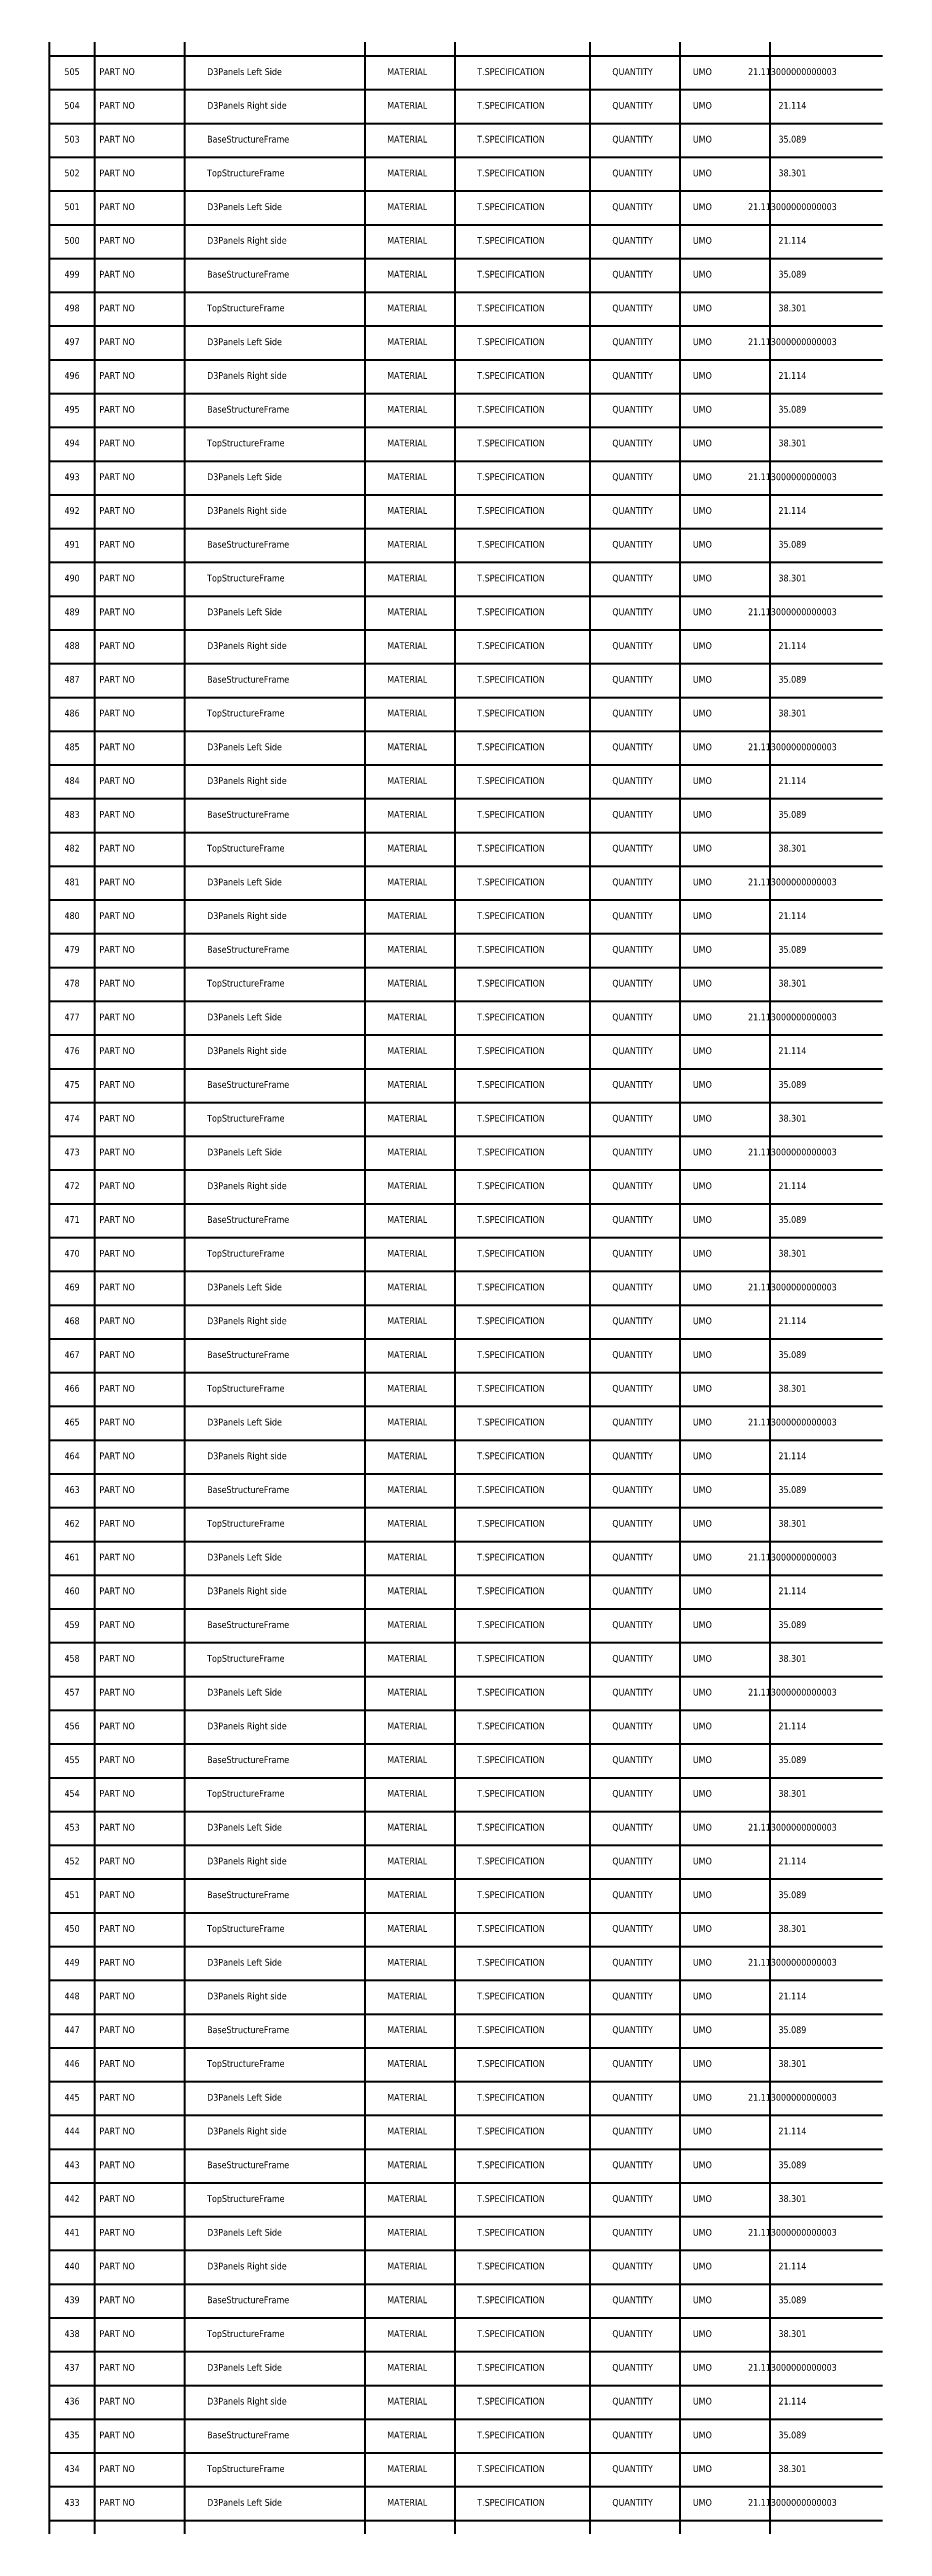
# Model space of a CAD drawing. Header units: metres. Extents: x 849 to 1219, y 30 to 8860.
# Drawn here: x 849 to 1219, y 6652 to 7753 of the extents above; entities that cross this region are included whole.
import ezdxf
from ezdxf.enums import TextEntityAlignment as Align

# ---------------------------------------------------------------- set-up
doc = ezdxf.new("R2010")
doc.units = ezdxf.units.M
doc.layers.add('Default', color=7, linetype='Continuous', lineweight=50, true_color=0x000000)
doc.styles.add('Default', font='tahoma.ttf')

msp = doc.modelspace()

# ---------------------------------------------------------------- linework, layer by layer
at = {"layer": 'Default'}
for p, q in [((849, 160), (849, 8860)), ((869, 8860), (869, 160)), ((909, 8860), (909, 160)), ((989, 8860), (989, 160)), ((1029, 8860), (1029, 160)), ((1089, 8860), (1089, 160)), ((1129, 8860), (1129, 160)), ((1169, 8860), (1169, 160)), ((849, 7750), (1219, 7750)), ((849, 7735), (1219, 7735)), ((849, 7720), (1219, 7720)), ((849, 7705), (1219, 7705)), ((849, 7690), (1219, 7690)), ((849, 7675), (1219, 7675)), ((849, 7660), (1219, 7660)), ((849, 7645), (1219, 7645)), ((849, 7630), (1219, 7630)), ((849, 7615), (1219, 7615)), ((849, 7600), (1219, 7600)), ((849, 7585), (1219, 7585)), ((849, 7570), (1219, 7570)), ((849, 7555), (1219, 7555)), ((849, 7540), (1219, 7540)), ((849, 7525), (1219, 7525)), ((849, 7510), (1219, 7510)), ((849, 7495), (1219, 7495)), ((849, 7480), (1219, 7480)), ((849, 7465), (1219, 7465)), ((849, 7450), (1219, 7450)), ((849, 7435), (1219, 7435)), ((849, 7420), (1219, 7420)), ((849, 7405), (1219, 7405)), ((849, 7390), (1219, 7390)), ((849, 7375), (1219, 7375)), ((849, 7360), (1219, 7360)), ((849, 7345), (1219, 7345)), ((849, 7330), (1219, 7330)), ((849, 7315), (1219, 7315)), ((849, 7300), (1219, 7300)), ((849, 7285), (1219, 7285)), ((849, 7270), (1219, 7270)), ((849, 7255), (1219, 7255)), ((849, 7240), (1219, 7240)), ((849, 7225), (1219, 7225)), ((849, 7210), (1219, 7210)), ((849, 7195), (1219, 7195)), ((849, 7180), (1219, 7180)), ((849, 7165), (1219, 7165)), ((849, 7150), (1219, 7150)), ((849, 7135), (1219, 7135)), ((849, 7120), (1219, 7120)), ((849, 7105), (1219, 7105)), ((849, 7090), (1219, 7090)), ((849, 7075), (1219, 7075)), ((849, 7060), (1219, 7060)), ((849, 7045), (1219, 7045)), ((849, 7030), (1219, 7030)), ((849, 7015), (1219, 7015)), ((849, 7000), (1219, 7000)), ((849, 6985), (1219, 6985)), ((849, 6970), (1219, 6970)), ((849, 6955), (1219, 6955)), ((849, 6940), (1219, 6940)), ((849, 6925), (1219, 6925)), ((849, 6910), (1219, 6910)), ((849, 6895), (1219, 6895)), ((849, 6880), (1219, 6880)), ((849, 6865), (1219, 6865)), ((849, 6850), (1219, 6850)), ((849, 6835), (1219, 6835)), ((849, 6820), (1219, 6820)), ((849, 6805), (1219, 6805)), ((849, 6790), (1219, 6790)), ((849, 6775), (1219, 6775)), ((849, 6760), (1219, 6760)), ((849, 6745), (1219, 6745)), ((849, 6730), (1219, 6730)), ((849, 6715), (1219, 6715)), ((849, 6700), (1219, 6700)), ((849, 6685), (1219, 6685)), ((849, 6670), (1219, 6670)), ((849, 6655), (1219, 6655))]:
    msp.add_line(p, q, dxfattribs=at)

# ---------------------------------------------------------------- texts
at = {"layer": 'Default', "style": 'Default'}
for s, p in [('505', (859, 7743)), ('PART NO', (879, 7743)), ('UMO', (1139, 7743)), ('21.113000000000003', (1179, 7743)), ('504', (859, 7728)), ('PART NO', (879, 7728)), ('UMO', (1139, 7728)), ('21.114', (1179, 7728)), ('503', (859, 7713)), ('PART NO', (879, 7713)), ('UMO', (1139, 7713)), ('35.089', (1179, 7713)), ('502', (859, 7698)), ('PART NO', (879, 7698)), ('UMO', (1139, 7698)), ('38.301', (1179, 7698)), ('501', (859, 7683)), ('PART NO', (879, 7683)), ('UMO', (1139, 7683)), ('21.113000000000003', (1179, 7683)), ('500', (859, 7668)), ('PART NO', (879, 7668)), ('UMO', (1139, 7668)), ('21.114', (1179, 7668)), ('499', (859, 7653)), ('PART NO', (879, 7653)), ('UMO', (1139, 7653)), ('35.089', (1179, 7653)), ('498', (859, 7638)), ('PART NO', (879, 7638)), ('UMO', (1139, 7638)), ('38.301', (1179, 7638)), ('497', (859, 7623)), ('PART NO', (879, 7623)), ('UMO', (1139, 7623)), ('21.113000000000003', (1179, 7623)), ('496', (859, 7608)), ('PART NO', (879, 7608)), ('UMO', (1139, 7608)), ('21.114', (1179, 7608)), ('495', (859, 7593)), ('PART NO', (879, 7593)), ('UMO', (1139, 7593)), ('35.089', (1179, 7593)), ('494', (859, 7578)), ('PART NO', (879, 7578)), ('UMO', (1139, 7578)), ('38.301', (1179, 7578)), ('493', (859, 7563)), ('PART NO', (879, 7563)), ('UMO', (1139, 7563)), ('21.113000000000003', (1179, 7563)), ('492', (859, 7548)), ('PART NO', (879, 7548)), ('UMO', (1139, 7548)), ('21.114', (1179, 7548)), ('491', (859, 7533)), ('PART NO', (879, 7533)), ('UMO', (1139, 7533)), ('35.089', (1179, 7533)), ('490', (859, 7518)), ('PART NO', (879, 7518)), ('UMO', (1139, 7518)), ('38.301', (1179, 7518)), ('489', (859, 7503)), ('PART NO', (879, 7503)), ('UMO', (1139, 7503)), ('21.113000000000003', (1179, 7503)), ('488', (859, 7488)), ('PART NO', (879, 7488)), ('UMO', (1139, 7488)), ('21.114', (1179, 7488)), ('487', (859, 7473)), ('PART NO', (879, 7473)), ('UMO', (1139, 7473)), ('35.089', (1179, 7473)), ('486', (859, 7458)), ('PART NO', (879, 7458)), ('UMO', (1139, 7458)), ('38.301', (1179, 7458)), ('485', (859, 7443)), ('PART NO', (879, 7443)), ('UMO', (1139, 7443)), ('21.113000000000003', (1179, 7443)), ('484', (859, 7428)), ('PART NO', (879, 7428)), ('UMO', (1139, 7428)), ('21.114', (1179, 7428)), ('483', (859, 7413)), ('PART NO', (879, 7413)), ('UMO', (1139, 7413)), ('35.089', (1179, 7413)), ('482', (859, 7398)), ('PART NO', (879, 7398)), ('UMO', (1139, 7398)), ('38.301', (1179, 7398)), ('481', (859, 7383)), ('PART NO', (879, 7383)), ('UMO', (1139, 7383)), ('21.113000000000003', (1179, 7383)), ('480', (859, 7368)), ('PART NO', (879, 7368)), ('UMO', (1139, 7368)), ('21.114', (1179, 7368)), ('479', (859, 7353)), ('PART NO', (879, 7353)), ('UMO', (1139, 7353)), ('35.089', (1179, 7353)), ('478', (859, 7338)), ('PART NO', (879, 7338)), ('UMO', (1139, 7338)), ('38.301', (1179, 7338)), ('477', (859, 7323)), ('PART NO', (879, 7323)), ('UMO', (1139, 7323)), ('21.113000000000003', (1179, 7323)), ('476', (859, 7308)), ('PART NO', (879, 7308)), ('UMO', (1139, 7308)), ('21.114', (1179, 7308)), ('475', (859, 7293)), ('PART NO', (879, 7293)), ('UMO', (1139, 7293)), ('35.089', (1179, 7293)), ('474', (859, 7278)), ('PART NO', (879, 7278)), ('UMO', (1139, 7278)), ('38.301', (1179, 7278)), ('473', (859, 7263)), ('PART NO', (879, 7263)), ('UMO', (1139, 7263)), ('21.113000000000003', (1179, 7263)), ('472', (859, 7248)), ('PART NO', (879, 7248)), ('UMO', (1139, 7248)), ('21.114', (1179, 7248)), ('471', (859, 7233)), ('PART NO', (879, 7233)), ('UMO', (1139, 7233)), ('35.089', (1179, 7233)), ('470', (859, 7218)), ('PART NO', (879, 7218)), ('UMO', (1139, 7218)), ('38.301', (1179, 7218)), ('469', (859, 7203)), ('PART NO', (879, 7203)), ('UMO', (1139, 7203)), ('21.113000000000003', (1179, 7203)), ('468', (859, 7188)), ('PART NO', (879, 7188)), ('UMO', (1139, 7188)), ('21.114', (1179, 7188)), ('467', (859, 7173)), ('PART NO', (879, 7173)), ('UMO', (1139, 7173)), ('35.089', (1179, 7173)), ('466', (859, 7158)), ('PART NO', (879, 7158)), ('UMO', (1139, 7158)), ('38.301', (1179, 7158)), ('465', (859, 7143)), ('PART NO', (879, 7143)), ('UMO', (1139, 7143)), ('21.113000000000003', (1179, 7143)), ('464', (859, 7128)), ('PART NO', (879, 7128)), ('UMO', (1139, 7128)), ('21.114', (1179, 7128)), ('463', (859, 7113)), ('PART NO', (879, 7113)), ('UMO', (1139, 7113)), ('35.089', (1179, 7113)), ('462', (859, 7098)), ('PART NO', (879, 7098)), ('UMO', (1139, 7098)), ('38.301', (1179, 7098)), ('461', (859, 7083)), ('PART NO', (879, 7083)), ('UMO', (1139, 7083)), ('21.113000000000003', (1179, 7083)), ('460', (859, 7068)), ('PART NO', (879, 7068)), ('UMO', (1139, 7068)), ('21.114', (1179, 7068)), ('459', (859, 7053)), ('PART NO', (879, 7053)), ('UMO', (1139, 7053)), ('35.089', (1179, 7053)), ('458', (859, 7038)), ('PART NO', (879, 7038)), ('UMO', (1139, 7038)), ('38.301', (1179, 7038)), ('457', (859, 7023)), ('PART NO', (879, 7023)), ('UMO', (1139, 7023)), ('21.113000000000003', (1179, 7023)), ('456', (859, 7008)), ('PART NO', (879, 7008)), ('UMO', (1139, 7008)), ('21.114', (1179, 7008)), ('455', (859, 6993)), ('PART NO', (879, 6993)), ('UMO', (1139, 6993)), ('35.089', (1179, 6993)), ('454', (859, 6978)), ('PART NO', (879, 6978)), ('UMO', (1139, 6978)), ('38.301', (1179, 6978)), ('453', (859, 6963)), ('PART NO', (879, 6963)), ('UMO', (1139, 6963)), ('21.113000000000003', (1179, 6963)), ('452', (859, 6948)), ('PART NO', (879, 6948)), ('UMO', (1139, 6948)), ('21.114', (1179, 6948)), ('451', (859, 6933)), ('PART NO', (879, 6933)), ('UMO', (1139, 6933)), ('35.089', (1179, 6933)), ('450', (859, 6918)), ('PART NO', (879, 6918)), ('UMO', (1139, 6918)), ('38.301', (1179, 6918)), ('449', (859, 6903)), ('PART NO', (879, 6903)), ('UMO', (1139, 6903)), ('21.113000000000003', (1179, 6903)), ('448', (859, 6888)), ('PART NO', (879, 6888)), ('UMO', (1139, 6888)), ('21.114', (1179, 6888)), ('447', (859, 6873)), ('PART NO', (879, 6873)), ('UMO', (1139, 6873)), ('35.089', (1179, 6873)), ('446', (859, 6858)), ('PART NO', (879, 6858)), ('UMO', (1139, 6858)), ('38.301', (1179, 6858)), ('445', (859, 6843)), ('PART NO', (879, 6843)), ('UMO', (1139, 6843)), ('21.113000000000003', (1179, 6843)), ('444', (859, 6828)), ('PART NO', (879, 6828)), ('UMO', (1139, 6828)), ('21.114', (1179, 6828)), ('443', (859, 6813)), ('PART NO', (879, 6813)), ('UMO', (1139, 6813)), ('35.089', (1179, 6813)), ('442', (859, 6798)), ('PART NO', (879, 6798)), ('UMO', (1139, 6798)), ('38.301', (1179, 6798)), ('441', (859, 6783)), ('PART NO', (879, 6783)), ('UMO', (1139, 6783)), ('21.113000000000003', (1179, 6783)), ('440', (859, 6768)), ('PART NO', (879, 6768)), ('UMO', (1139, 6768)), ('21.114', (1179, 6768)), ('439', (859, 6753)), ('PART NO', (879, 6753)), ('UMO', (1139, 6753)), ('35.089', (1179, 6753)), ('438', (859, 6738)), ('PART NO', (879, 6738)), ('UMO', (1139, 6738)), ('38.301', (1179, 6738)), ('437', (859, 6723)), ('PART NO', (879, 6723)), ('UMO', (1139, 6723)), ('21.113000000000003', (1179, 6723)), ('436', (859, 6708)), ('PART NO', (879, 6708)), ('UMO', (1139, 6708)), ('21.114', (1179, 6708)), ('435', (859, 6693)), ('PART NO', (879, 6693)), ('UMO', (1139, 6693)), ('35.089', (1179, 6693)), ('434', (859, 6678)), ('PART NO', (879, 6678)), ('UMO', (1139, 6678)), ('38.301', (1179, 6678)), ('433', (859, 6663)), ('PART NO', (879, 6663)), ('UMO', (1139, 6663)), ('21.113000000000003', (1179, 6663))]:
    msp.add_text(s, height=3, dxfattribs=at).set_placement(p, align=Align.MIDDLE_CENTER)
for s, p in [('D3Panels Left Side', (919, 7743)), ('MATERIAL', (999, 7743)), ('T.SPECIFICATION', (1039, 7743)), ('QUANTITY', (1099, 7743)), ('D3Panels Right side', (919, 7728)), ('MATERIAL', (999, 7728)), ('T.SPECIFICATION', (1039, 7728)), ('QUANTITY', (1099, 7728)), ('BaseStructureFrame', (919, 7713)), ('MATERIAL', (999, 7713)), ('T.SPECIFICATION', (1039, 7713)), ('QUANTITY', (1099, 7713)), ('TopStructureFrame', (919, 7698)), ('MATERIAL', (999, 7698)), ('T.SPECIFICATION', (1039, 7698)), ('QUANTITY', (1099, 7698)), ('D3Panels Left Side', (919, 7683)), ('MATERIAL', (999, 7683)), ('T.SPECIFICATION', (1039, 7683)), ('QUANTITY', (1099, 7683)), ('D3Panels Right side', (919, 7668)), ('MATERIAL', (999, 7668)), ('T.SPECIFICATION', (1039, 7668)), ('QUANTITY', (1099, 7668)), ('BaseStructureFrame', (919, 7653)), ('MATERIAL', (999, 7653)), ('T.SPECIFICATION', (1039, 7653)), ('QUANTITY', (1099, 7653)), ('TopStructureFrame', (919, 7638)), ('MATERIAL', (999, 7638)), ('T.SPECIFICATION', (1039, 7638)), ('QUANTITY', (1099, 7638)), ('D3Panels Left Side', (919, 7623)), ('MATERIAL', (999, 7623)), ('T.SPECIFICATION', (1039, 7623)), ('QUANTITY', (1099, 7623)), ('D3Panels Right side', (919, 7608)), ('MATERIAL', (999, 7608)), ('T.SPECIFICATION', (1039, 7608)), ('QUANTITY', (1099, 7608)), ('BaseStructureFrame', (919, 7593)), ('MATERIAL', (999, 7593)), ('T.SPECIFICATION', (1039, 7593)), ('QUANTITY', (1099, 7593)), ('TopStructureFrame', (919, 7578)), ('MATERIAL', (999, 7578)), ('T.SPECIFICATION', (1039, 7578)), ('QUANTITY', (1099, 7578)), ('D3Panels Left Side', (919, 7563)), ('MATERIAL', (999, 7563)), ('T.SPECIFICATION', (1039, 7563)), ('QUANTITY', (1099, 7563)), ('D3Panels Right side', (919, 7548)), ('MATERIAL', (999, 7548)), ('T.SPECIFICATION', (1039, 7548)), ('QUANTITY', (1099, 7548)), ('BaseStructureFrame', (919, 7533)), ('MATERIAL', (999, 7533)), ('T.SPECIFICATION', (1039, 7533)), ('QUANTITY', (1099, 7533)), ('TopStructureFrame', (919, 7518)), ('MATERIAL', (999, 7518)), ('T.SPECIFICATION', (1039, 7518)), ('QUANTITY', (1099, 7518)), ('D3Panels Left Side', (919, 7503)), ('MATERIAL', (999, 7503)), ('T.SPECIFICATION', (1039, 7503)), ('QUANTITY', (1099, 7503)), ('D3Panels Right side', (919, 7488)), ('MATERIAL', (999, 7488)), ('T.SPECIFICATION', (1039, 7488)), ('QUANTITY', (1099, 7488)), ('BaseStructureFrame', (919, 7473)), ('MATERIAL', (999, 7473)), ('T.SPECIFICATION', (1039, 7473)), ('QUANTITY', (1099, 7473)), ('TopStructureFrame', (919, 7458)), ('MATERIAL', (999, 7458)), ('T.SPECIFICATION', (1039, 7458)), ('QUANTITY', (1099, 7458)), ('D3Panels Left Side', (919, 7443)), ('MATERIAL', (999, 7443)), ('T.SPECIFICATION', (1039, 7443)), ('QUANTITY', (1099, 7443)), ('D3Panels Right side', (919, 7428)), ('MATERIAL', (999, 7428)), ('T.SPECIFICATION', (1039, 7428)), ('QUANTITY', (1099, 7428)), ('BaseStructureFrame', (919, 7413)), ('MATERIAL', (999, 7413)), ('T.SPECIFICATION', (1039, 7413)), ('QUANTITY', (1099, 7413)), ('TopStructureFrame', (919, 7398)), ('MATERIAL', (999, 7398)), ('T.SPECIFICATION', (1039, 7398)), ('QUANTITY', (1099, 7398)), ('D3Panels Left Side', (919, 7383)), ('MATERIAL', (999, 7383)), ('T.SPECIFICATION', (1039, 7383)), ('QUANTITY', (1099, 7383)), ('D3Panels Right side', (919, 7368)), ('MATERIAL', (999, 7368)), ('T.SPECIFICATION', (1039, 7368)), ('QUANTITY', (1099, 7368)), ('BaseStructureFrame', (919, 7353)), ('MATERIAL', (999, 7353)), ('T.SPECIFICATION', (1039, 7353)), ('QUANTITY', (1099, 7353)), ('TopStructureFrame', (919, 7338)), ('MATERIAL', (999, 7338)), ('T.SPECIFICATION', (1039, 7338)), ('QUANTITY', (1099, 7338)), ('D3Panels Left Side', (919, 7323)), ('MATERIAL', (999, 7323)), ('T.SPECIFICATION', (1039, 7323)), ('QUANTITY', (1099, 7323)), ('D3Panels Right side', (919, 7308)), ('MATERIAL', (999, 7308)), ('T.SPECIFICATION', (1039, 7308)), ('QUANTITY', (1099, 7308)), ('BaseStructureFrame', (919, 7293)), ('MATERIAL', (999, 7293)), ('T.SPECIFICATION', (1039, 7293)), ('QUANTITY', (1099, 7293)), ('TopStructureFrame', (919, 7278)), ('MATERIAL', (999, 7278)), ('T.SPECIFICATION', (1039, 7278)), ('QUANTITY', (1099, 7278)), ('D3Panels Left Side', (919, 7263)), ('MATERIAL', (999, 7263)), ('T.SPECIFICATION', (1039, 7263)), ('QUANTITY', (1099, 7263)), ('D3Panels Right side', (919, 7248)), ('MATERIAL', (999, 7248)), ('T.SPECIFICATION', (1039, 7248)), ('QUANTITY', (1099, 7248)), ('BaseStructureFrame', (919, 7233)), ('MATERIAL', (999, 7233)), ('T.SPECIFICATION', (1039, 7233)), ('QUANTITY', (1099, 7233)), ('TopStructureFrame', (919, 7218)), ('MATERIAL', (999, 7218)), ('T.SPECIFICATION', (1039, 7218)), ('QUANTITY', (1099, 7218)), ('D3Panels Left Side', (919, 7203)), ('MATERIAL', (999, 7203)), ('T.SPECIFICATION', (1039, 7203)), ('QUANTITY', (1099, 7203)), ('D3Panels Right side', (919, 7188)), ('MATERIAL', (999, 7188)), ('T.SPECIFICATION', (1039, 7188)), ('QUANTITY', (1099, 7188)), ('BaseStructureFrame', (919, 7173)), ('MATERIAL', (999, 7173)), ('T.SPECIFICATION', (1039, 7173)), ('QUANTITY', (1099, 7173)), ('TopStructureFrame', (919, 7158)), ('MATERIAL', (999, 7158)), ('T.SPECIFICATION', (1039, 7158)), ('QUANTITY', (1099, 7158)), ('D3Panels Left Side', (919, 7143)), ('MATERIAL', (999, 7143)), ('T.SPECIFICATION', (1039, 7143)), ('QUANTITY', (1099, 7143)), ('D3Panels Right side', (919, 7128)), ('MATERIAL', (999, 7128)), ('T.SPECIFICATION', (1039, 7128)), ('QUANTITY', (1099, 7128)), ('BaseStructureFrame', (919, 7113)), ('MATERIAL', (999, 7113)), ('T.SPECIFICATION', (1039, 7113)), ('QUANTITY', (1099, 7113)), ('TopStructureFrame', (919, 7098)), ('MATERIAL', (999, 7098)), ('T.SPECIFICATION', (1039, 7098)), ('QUANTITY', (1099, 7098)), ('D3Panels Left Side', (919, 7083)), ('MATERIAL', (999, 7083)), ('T.SPECIFICATION', (1039, 7083)), ('QUANTITY', (1099, 7083)), ('D3Panels Right side', (919, 7068)), ('MATERIAL', (999, 7068)), ('T.SPECIFICATION', (1039, 7068)), ('QUANTITY', (1099, 7068)), ('BaseStructureFrame', (919, 7053)), ('MATERIAL', (999, 7053)), ('T.SPECIFICATION', (1039, 7053)), ('QUANTITY', (1099, 7053)), ('TopStructureFrame', (919, 7038)), ('MATERIAL', (999, 7038)), ('T.SPECIFICATION', (1039, 7038)), ('QUANTITY', (1099, 7038)), ('D3Panels Left Side', (919, 7023)), ('MATERIAL', (999, 7023)), ('T.SPECIFICATION', (1039, 7023)), ('QUANTITY', (1099, 7023)), ('D3Panels Right side', (919, 7008)), ('MATERIAL', (999, 7008)), ('T.SPECIFICATION', (1039, 7008)), ('QUANTITY', (1099, 7008)), ('BaseStructureFrame', (919, 6993)), ('MATERIAL', (999, 6993)), ('T.SPECIFICATION', (1039, 6993)), ('QUANTITY', (1099, 6993)), ('TopStructureFrame', (919, 6978)), ('MATERIAL', (999, 6978)), ('T.SPECIFICATION', (1039, 6978)), ('QUANTITY', (1099, 6978)), ('D3Panels Left Side', (919, 6963)), ('MATERIAL', (999, 6963)), ('T.SPECIFICATION', (1039, 6963)), ('QUANTITY', (1099, 6963)), ('D3Panels Right side', (919, 6948)), ('MATERIAL', (999, 6948)), ('T.SPECIFICATION', (1039, 6948)), ('QUANTITY', (1099, 6948)), ('BaseStructureFrame', (919, 6933)), ('MATERIAL', (999, 6933)), ('T.SPECIFICATION', (1039, 6933)), ('QUANTITY', (1099, 6933)), ('TopStructureFrame', (919, 6918)), ('MATERIAL', (999, 6918)), ('T.SPECIFICATION', (1039, 6918)), ('QUANTITY', (1099, 6918)), ('D3Panels Left Side', (919, 6903)), ('MATERIAL', (999, 6903)), ('T.SPECIFICATION', (1039, 6903)), ('QUANTITY', (1099, 6903)), ('D3Panels Right side', (919, 6888)), ('MATERIAL', (999, 6888)), ('T.SPECIFICATION', (1039, 6888)), ('QUANTITY', (1099, 6888)), ('BaseStructureFrame', (919, 6873)), ('MATERIAL', (999, 6873)), ('T.SPECIFICATION', (1039, 6873)), ('QUANTITY', (1099, 6873)), ('TopStructureFrame', (919, 6858)), ('MATERIAL', (999, 6858)), ('T.SPECIFICATION', (1039, 6858)), ('QUANTITY', (1099, 6858)), ('D3Panels Left Side', (919, 6843)), ('MATERIAL', (999, 6843)), ('T.SPECIFICATION', (1039, 6843)), ('QUANTITY', (1099, 6843)), ('D3Panels Right side', (919, 6828)), ('MATERIAL', (999, 6828)), ('T.SPECIFICATION', (1039, 6828)), ('QUANTITY', (1099, 6828)), ('BaseStructureFrame', (919, 6813)), ('MATERIAL', (999, 6813)), ('T.SPECIFICATION', (1039, 6813)), ('QUANTITY', (1099, 6813)), ('TopStructureFrame', (919, 6798)), ('MATERIAL', (999, 6798)), ('T.SPECIFICATION', (1039, 6798)), ('QUANTITY', (1099, 6798)), ('D3Panels Left Side', (919, 6783)), ('MATERIAL', (999, 6783)), ('T.SPECIFICATION', (1039, 6783)), ('QUANTITY', (1099, 6783)), ('D3Panels Right side', (919, 6768)), ('MATERIAL', (999, 6768)), ('T.SPECIFICATION', (1039, 6768)), ('QUANTITY', (1099, 6768)), ('BaseStructureFrame', (919, 6753)), ('MATERIAL', (999, 6753)), ('T.SPECIFICATION', (1039, 6753)), ('QUANTITY', (1099, 6753)), ('TopStructureFrame', (919, 6738)), ('MATERIAL', (999, 6738)), ('T.SPECIFICATION', (1039, 6738)), ('QUANTITY', (1099, 6738)), ('D3Panels Left Side', (919, 6723)), ('MATERIAL', (999, 6723)), ('T.SPECIFICATION', (1039, 6723)), ('QUANTITY', (1099, 6723)), ('D3Panels Right side', (919, 6708)), ('MATERIAL', (999, 6708)), ('T.SPECIFICATION', (1039, 6708)), ('QUANTITY', (1099, 6708)), ('BaseStructureFrame', (919, 6693)), ('MATERIAL', (999, 6693)), ('T.SPECIFICATION', (1039, 6693)), ('QUANTITY', (1099, 6693)), ('TopStructureFrame', (919, 6678)), ('MATERIAL', (999, 6678)), ('T.SPECIFICATION', (1039, 6678)), ('QUANTITY', (1099, 6678)), ('D3Panels Left Side', (919, 6663)), ('MATERIAL', (999, 6663)), ('T.SPECIFICATION', (1039, 6663)), ('QUANTITY', (1099, 6663))]:
    msp.add_text(s, height=3, dxfattribs=at).set_placement(p, align=Align.MIDDLE_LEFT)

doc.saveas('drawing.dxf')
